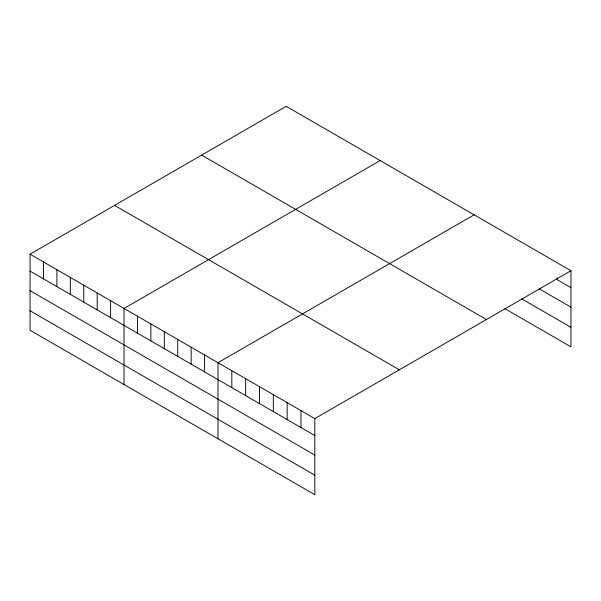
<?xml version="1.0" encoding="UTF-8"?>
<svg xmlns="http://www.w3.org/2000/svg" width="601" height="601" viewBox="0 0 601 601"><rect width="100%" height="100%" fill="white"/><g stroke="black" fill="none" stroke-linecap="round" stroke-linejoin="round"><path stroke-width="0.9" d="M30.05 254.193L314.819 418.604L314.819 494.683L30.05 330.272L30.05 254.193L286.181 106.317L570.95 270.728L570.95 346.807L504.87 308.651M380.155 160.572L124.024 308.448L124.024 384.527M474.129 214.827L217.998 362.704L217.998 438.783M314.819 418.604L570.95 270.728M570.95 287.661L557.119 279.675L557.119 277.887M539.443 288.983L570.95 307.179M521.773 298.892L570.95 327.29M201.658 155.118L486.427 319.522M114.573 205.392L399.342 369.803M30.05 271.126L314.819 435.537M30.05 290.644L314.819 455.055M30.05 310.755L314.819 475.166M300.981 410.618L300.981 427.551M287.15 402.632L287.15 419.566M273.32 394.647L273.32 411.58M259.489 386.661L259.489 403.594M245.659 378.675L245.659 395.608M231.828 370.689L231.828 387.622M204.573 354.951L204.573 371.884M191.148 347.205L191.148 364.138M177.723 339.452L177.723 356.385M164.298 331.699L164.298 348.633M150.874 323.954L150.874 340.887M137.449 316.201L137.449 333.134M110.599 300.703L110.599 317.628M97.174 292.95L97.174 309.883M83.749 285.197L83.749 302.13M70.325 277.444L70.325 294.377M56.9 269.699L56.9 286.632M43.475 261.946L43.475 278.879"/></g></svg>
